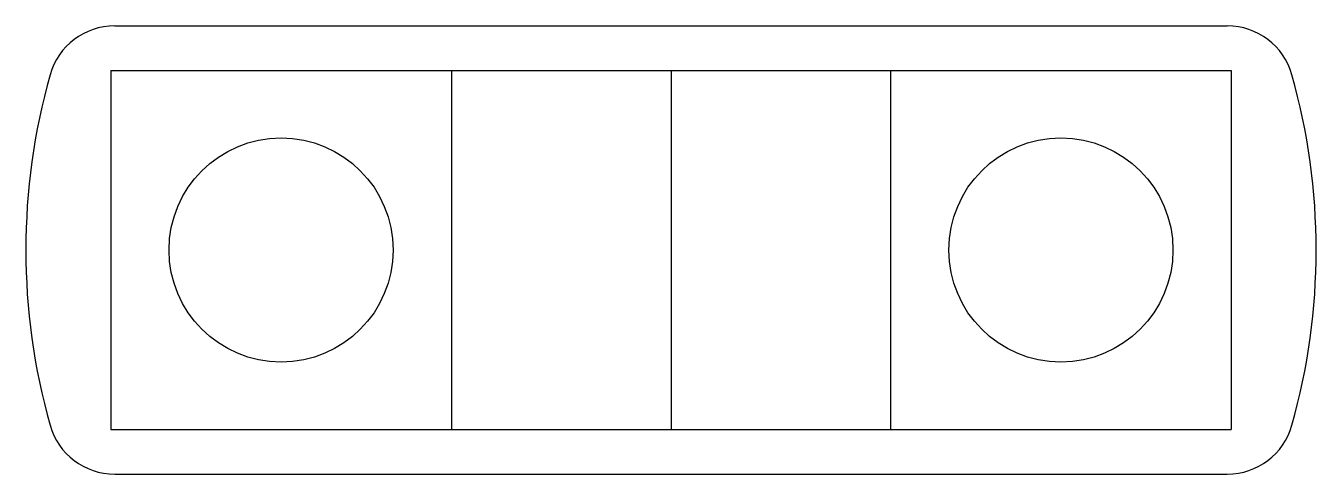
# Model space of a CAD drawing. Extents: x -1.14 to 4.62, y -1 to 1.
import ezdxf

# ---------------------------------------------------------------- set-up
doc = ezdxf.new("R2010")
doc.units = 0
doc.layers.add('粗实线层', color=7, linetype='CONTINUOUS')
doc.layers.add('细实线层', color=7, linetype='CONTINUOUS')

msp = doc.modelspace()

# ---------------------------------------------------------------- linework, layer by layer
at = {"layer": '粗实线层'}
for p, q in [((-0.7424, 1), (4.2225, 1)), ((-0.7425, -1), (4.2224, -1))]:
    msp.add_line(p, q, dxfattribs=at)
for centre, radius, start, end in [((-0.7424, 0.7), 0.3, 90.00058, 164.25099), ((4.2225, 0.7001), 0.2999, 15.73806, 90.00358), ((1.74, 0), 2.8792, 164.25249, 195.74734), ((1.74, 0), 2.8792, 344.25233, 15.74734), ((-0.7425, -0.7001), 0.2999, 195.73817, 270.00354), ((4.2224, -0.6999), 0.3001, 270.00466, 344.24025)]:
    msp.add_arc(centre, radius, start, end, dxfattribs=at)
at = {"layer": '细实线层'}
for p, q in [((-0.76, 0.8), (4.24, 0.8)), ((-0.76, 0.8), (-0.76, -0.8)), ((0.76, 0.8), (0.76, -0.8)), ((1.74, 0.8), (1.74, -0.8)), ((2.72, 0.8), (2.72, -0.8)), ((4.24, 0.8), (4.24, -0.8)), ((-0.76, -0.8), (4.24, -0.8))]:
    msp.add_line(p, q, dxfattribs=at)
for centre in [(0, 0), (3.48, 0)]:
    msp.add_circle(centre, 0.5, dxfattribs=at)

doc.saveas('drawing.dxf')
